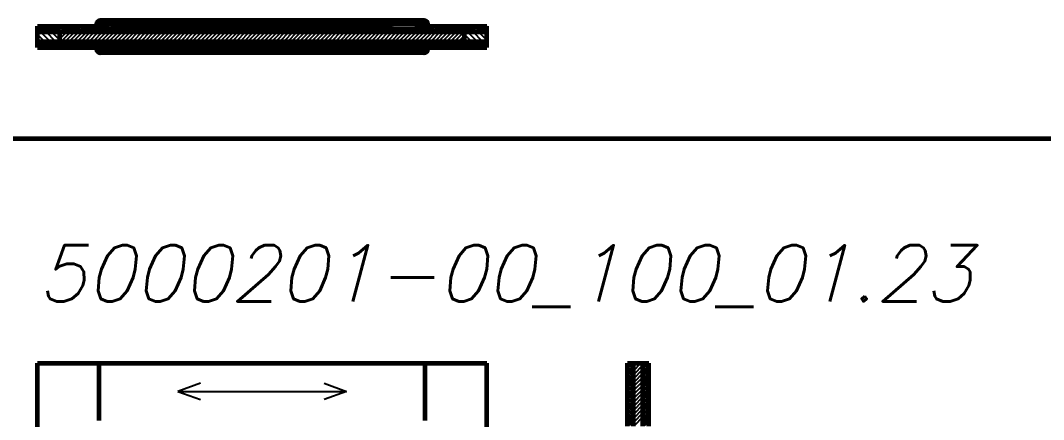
# Model space of a CAD drawing. Header units: inches. Extents: x -4554 to 14101, y -13650 to 2449.
# Drawn here: x -30 to 1791, y -10800 to -10090 of the extents above; entities that cross this region are included whole.
import ezdxf

# ---------------------------------------------------------------- set-up
doc = ezdxf.new("R2010")
doc.units = ezdxf.units.IN
doc.layers.add('Слой1', color=7, linetype='Continuous')
doc.styles.get("Standard").update_dxf_attribs({"font": 'txt.shx', "oblique": 15, "height": 5})

# ---------------------------------------------------------------- blocks, each defined once
blk = doc.blocks.new('*B403')
at = {"layer": 'Слой1', "linetype": 'Continuous'}
for p, q in [((17.2, -10110.5), (0, -10100.6)), ((0, -10104), (11.2, -10110.5)), ((5, -10100), (23.2, -10110.5)), ((29.2, -10110.5), (11, -10100)), ((17, -10100), (35.2, -10110.5)), ((41.2, -10110.5), (23, -10100)), ((29, -10100), (47.2, -10110.5)), ((53.2, -10110.5), (35, -10100)), ((41, -10100), (59.2, -10110.5)), ((65.2, -10110.5), (47, -10100)), ((53, -10100), (71.2, -10110.5)), ((77.2, -10110.5), (59, -10100)), ((65, -10100), (83.2, -10110.5)), ((89.2, -10110.5), (71, -10100)), ((77, -10100), (95.2, -10110.5)), ((101.2, -10110.5), (83, -10100)), ((89, -10100), (107.2, -10110.5)), ((110, -10108.7), (95, -10100)), ((101, -10100), (110, -10105.2)), ((110, -10101.7), (107, -10100)), ((5.2, -10110.5), (0, -10107.5))]:
    blk.add_line(p, q, dxfattribs=at)
blk = doc.blocks.new('*B404')
at = {"layer": 'Слой1', "linetype": 'Continuous'}
for p, q in [((707.2, -10110.5), (690, -10100.6)), ((690, -10104), (701.2, -10110.5)), ((695, -10100), (713.2, -10110.5)), ((719.2, -10110.5), (701, -10100)), ((707, -10100), (725.2, -10110.5)), ((731.2, -10110.5), (713, -10100)), ((719, -10100), (737.2, -10110.5)), ((743.2, -10110.5), (725, -10100)), ((731, -10100), (749.2, -10110.5)), ((755.2, -10110.5), (737, -10100)), ((743, -10100), (761.2, -10110.5)), ((767.2, -10110.5), (749, -10100)), ((755, -10100), (773.2, -10110.5)), ((779.2, -10110.5), (761, -10100)), ((767, -10100), (785.2, -10110.5)), ((791.2, -10110.5), (773, -10100)), ((779, -10100), (797.2, -10110.5)), ((800, -10108.7), (785, -10100)), ((791, -10100), (800, -10105.2)), ((800, -10101.7), (797, -10100)), ((695.2, -10110.5), (690, -10107.5))]:
    blk.add_line(p, q, dxfattribs=at)
blk = doc.blocks.new('*B405')
at = {"layer": 'Слой1', "linetype": 'Continuous'}
for p, q in [((116, -10091.8), (102, -10099.9)), ((102, -10097.6), (103.8, -10096.5)), ((105.5, -10095.6), (114.1, -10090.6)), ((105.8, -10100), (117.3, -10093.4)), ((110.7, -10090.2), (106.9, -10092.5)), ((118, -10095.3), (109.8, -10100)), ((112, -10101), (119.8, -10096.5)), ((121.6, -10097.8), (112, -10103.3)), ((112, -10105.7), (122.2, -10099.8)), ((123.1, -10101.5), (112, -10108)), ((112, -10110.3), (124.6, -10103)), ((126.7, -10104.3), (116, -10110.5)), ((120, -10110.5), (129.5, -10105)), ((130, -10107), (124, -10110.5)), ((128, -10110.5), (130, -10109.3))]:
    blk.add_line(p, q, dxfattribs=at)
blk = doc.blocks.new('*B406')
at = {"layer": 'Слой1', "linetype": 'Continuous'}
for p, q in [((694.1, -10094), (670, -10108)), ((670, -10110.3), (694.6, -10096.1)), ((670, -10105.7), (671.3, -10104.9)), ((688, -10102.4), (674, -10110.5)), ((676.6, -10101.8), (693, -10092.3)), ((678, -10110.5), (688, -10104.7)), ((681.8, -10096.5), (678.2, -10098.6)), ((691.4, -10091), (681.9, -10096.5)), ((682.5, -10093.8), (688.8, -10090.2)), ((698, -10096.6), (692.2, -10100)), ((696.2, -10100), (698, -10099)), ((688, -10107), (682, -10110.5)), ((686, -10110.5), (688, -10109.3))]:
    blk.add_line(p, q, dxfattribs=at)
blk = doc.blocks.new('*B407')
at = {"layer": 'Слой1', "linetype": 'Continuous'}
for p, q in [((170, -10102.6), (174.6, -10110.5)), ((178, -10110.5), (172, -10100.1)), ((175.4, -10100), (181.5, -10110.5)), ((185, -10110.5), (178.9, -10100)), ((182.4, -10100), (188.4, -10110.5)), ((191.9, -10110.5), (185.8, -10100)), ((189.3, -10100), (195.3, -10110.5)), ((198.8, -10110.5), (192.7, -10100)), ((196.2, -10100), (202.3, -10110.5)), ((205.7, -10110.5), (199.7, -10100)), ((203.1, -10100), (209.2, -10110.5)), ((212.7, -10110.5), (206.6, -10100)), ((210.1, -10100), (216.1, -10110.5)), ((219.6, -10110.5), (213.5, -10100)), ((217, -10100), (223.1, -10110.5)), ((226.5, -10110.5), (220.5, -10100)), ((223.9, -10100), (230, -10110.5)), ((233.5, -10110.5), (227.4, -10100)), ((230.9, -10100), (236.9, -10110.5)), ((240.4, -10110.5), (234.3, -10100)), ((237.8, -10100), (243.8, -10110.5)), ((247.3, -10110.5), (241.2, -10100)), ((244.7, -10100), (250.8, -10110.5)), ((254.2, -10110.5), (248.2, -10100)), ((251.6, -10100), (257.7, -10110.5)), ((261.2, -10110.5), (255.1, -10100)), ((258.6, -10100), (264.6, -10110.5)), ((268.1, -10110.5), (262, -10100)), ((265.5, -10100), (271.6, -10110.5)), ((275, -10110.5), (269, -10100)), ((272.4, -10100), (278.5, -10110.5)), ((282, -10110.5), (275.9, -10100)), ((279.4, -10100), (285.4, -10110.5)), ((288.9, -10110.5), (282.8, -10100)), ((286.3, -10100), (292.3, -10110.5)), ((295.8, -10110.5), (289.7, -10100)), ((293.2, -10100), (299.3, -10110.5)), ((302.7, -10110.5), (296.7, -10100)), ((300.1, -10100), (306.2, -10110.5)), ((309.7, -10110.5), (303.6, -10100)), ((307.1, -10100), (313.1, -10110.5)), ((316.6, -10110.5), (310.5, -10100)), ((314, -10100), (320.1, -10110.5)), ((323.5, -10110.5), (317.5, -10100)), ((320.9, -10100), (327, -10110.5)), ((330.4, -10110.5), (324.4, -10100)), ((327.8, -10100), (333.9, -10110.5)), ((337.4, -10110.5), (331.3, -10100)), ((334.8, -10100), (340.8, -10110.5)), ((344.3, -10110.5), (338.2, -10100)), ((341.7, -10100), (347.8, -10110.5)), ((351.2, -10110.5), (345.2, -10100)), ((348.6, -10100), (354.7, -10110.5)), ((358.2, -10110.5), (352.1, -10100)), ((355.6, -10100), (361.6, -10110.5)), ((365.1, -10110.5), (359, -10100)), ((362.5, -10100), (368.6, -10110.5)), ((372, -10110.5), (366, -10100)), ((369.4, -10100), (375.5, -10110.5)), ((378.9, -10110.5), (372.9, -10100)), ((376.3, -10100), (382.4, -10110.5)), ((385.9, -10110.5), (379.8, -10100)), ((383.3, -10100), (389.3, -10110.5)), ((392.8, -10110.5), (386.7, -10100)), ((390.2, -10100), (396.3, -10110.5)), ((399.7, -10110.5), (393.7, -10100)), ((397.1, -10100), (403.2, -10110.5)), ((406.7, -10110.5), (400.6, -10100)), ((404.1, -10100), (410.1, -10110.5)), ((413.6, -10110.5), (407.5, -10100)), ((411, -10100), (417.1, -10110.5)), ((420.5, -10110.5), (414.5, -10100)), ((417.9, -10100), (424, -10110.5)), ((427.4, -10110.5), (421.4, -10100)), ((424.8, -10100), (430.9, -10110.5)), ((434.4, -10110.5), (428.3, -10100)), ((431.8, -10100), (437.8, -10110.5)), ((441.3, -10110.5), (435.2, -10100)), ((438.7, -10100), (444.8, -10110.5)), ((448.2, -10110.5), (442.2, -10100)), ((445.6, -10100), (451.7, -10110.5)), ((455.2, -10110.5), (449.1, -10100)), ((452.6, -10100), (458.6, -10110.5)), ((462.1, -10110.5), (456, -10100)), ((459.5, -10100), (465.5, -10110.5)), ((469, -10110.5), (462.9, -10100)), ((466.4, -10100), (472.5, -10110.5)), ((475.9, -10110.5), (469.9, -10100)), ((473.3, -10100), (479.4, -10110.5)), ((482.9, -10110.5), (476.8, -10100)), ((480.3, -10100), (486.3, -10110.5)), ((489.8, -10110.5), (483.7, -10100)), ((487.2, -10100), (493.3, -10110.5)), ((496.7, -10110.5), (490.7, -10100)), ((494.1, -10100), (500.2, -10110.5)), ((503.7, -10110.5), (497.6, -10100)), ((501.1, -10100), (507.1, -10110.5)), ((510.6, -10110.5), (504.5, -10100)), ((508, -10100), (514, -10110.5)), ((517.5, -10110.5), (511.4, -10100)), ((514.9, -10100), (521, -10110.5)), ((524.4, -10110.5), (518.4, -10100)), ((521.8, -10100), (527.9, -10110.5)), ((531.4, -10110.5), (525.3, -10100)), ((528.8, -10100), (534.8, -10110.5)), ((538.3, -10110.5), (532.2, -10100)), ((535.7, -10100), (541.8, -10110.5)), ((545.2, -10110.5), (539.2, -10100)), ((542.6, -10100), (548.7, -10110.5)), ((552.2, -10110.5), (546.1, -10100)), ((549.6, -10100), (555.6, -10110.5)), ((559.1, -10110.5), (553, -10100)), ((556.5, -10100), (562.5, -10110.5)), ((566, -10110.5), (559.9, -10100)), ((563.4, -10100), (569.5, -10110.5)), ((572.9, -10110.5), (566.9, -10100)), ((570.3, -10100), (576.4, -10110.5)), ((579.9, -10110.5), (573.8, -10100)), ((577.3, -10100), (583.3, -10110.5)), ((586.8, -10110.5), (580.7, -10100)), ((584.2, -10100), (590.3, -10110.5)), ((593.7, -10110.5), (587.7, -10100)), ((591.1, -10100), (597.2, -10110.5)), ((600.6, -10110.5), (594.6, -10100)), ((598, -10100), (604.1, -10110.5)), ((607.6, -10110.5), (601.5, -10100)), ((605, -10100), (611, -10110.5)), ((614.5, -10110.5), (608.4, -10100)), ((611.9, -10100), (618, -10110.5)), ((621.4, -10110.5), (615.4, -10100)), ((618.8, -10100), (624.9, -10110.5)), ((628.4, -10110.5), (622.3, -10100)), ((625.8, -10100), (631.8, -10110.5)), ((165.6, -10107), (167.6, -10110.5)), ((171.1, -10110.5), (168.3, -10105.7)), ((635, -10110), (633, -10106.6))]:
    blk.add_line(p, q, dxfattribs=at)
blk = doc.blocks.new('*B408')
at = {"layer": 'Слой1', "linetype": 'Continuous'}
for p, q in [((17.2, -10138), (0, -10128.1)), ((0, -10131.5), (11.2, -10138)), ((5.2, -10138), (0, -10135)), ((5, -10127.5), (23.2, -10138)), ((29.2, -10138), (11, -10127.5)), ((17, -10127.5), (35.2, -10138)), ((41.2, -10138), (23, -10127.5)), ((29, -10127.5), (47.2, -10138)), ((53.2, -10138), (35, -10127.5)), ((41, -10127.5), (59.2, -10138)), ((65.2, -10138), (47, -10127.5)), ((53, -10127.5), (71.2, -10138)), ((77.2, -10138), (59, -10127.5)), ((65, -10127.5), (83.2, -10138)), ((89.2, -10138), (71, -10127.5)), ((77, -10127.5), (95.2, -10138)), ((101.2, -10138), (83, -10127.5)), ((89, -10127.5), (107.2, -10138)), ((110, -10136.2), (95, -10127.5)), ((101, -10127.5), (110, -10132.7)), ((110, -10129.2), (107, -10127.5))]:
    blk.add_line(p, q, dxfattribs=at)
blk = doc.blocks.new('*B409')
at = {"layer": 'Слой1', "linetype": 'Continuous'}
for p, q in [((707.2, -10138), (690, -10128.1)), ((690, -10131.5), (701.2, -10138)), ((695.2, -10138), (690, -10135)), ((695, -10127.5), (713.2, -10138)), ((719.2, -10138), (701, -10127.5)), ((707, -10127.5), (725.2, -10138)), ((731.2, -10138), (713, -10127.5)), ((719, -10127.5), (737.2, -10138)), ((743.2, -10138), (725, -10127.5)), ((731, -10127.5), (749.2, -10138)), ((755.2, -10138), (737, -10127.5)), ((743, -10127.5), (761.2, -10138)), ((767.2, -10138), (749, -10127.5)), ((755, -10127.5), (773.2, -10138)), ((779.2, -10138), (761, -10127.5)), ((767, -10127.5), (785.2, -10138)), ((791.2, -10138), (773, -10127.5)), ((779, -10127.5), (797.2, -10138)), ((800, -10136.2), (785, -10127.5)), ((791, -10127.5), (800, -10132.7)), ((800, -10129.2), (797, -10127.5))]:
    blk.add_line(p, q, dxfattribs=at)
blk = doc.blocks.new('*B410')
at = {"layer": 'Слой1', "linetype": 'Continuous'}
for p, q in [((102, -10139.5), (104.5, -10138)), ((108.5, -10138), (102.5, -10141.5)), ((105.4, -10142.1), (130, -10127.9)), ((130, -10130.2), (106, -10144.1)), ((107.1, -10145.8), (123.1, -10136.5)), ((118.1, -10141.7), (108.8, -10147.1)), ((126.7, -10127.5), (112, -10136)), ((112, -10133.7), (122.7, -10127.5)), ((118.7, -10127.5), (112, -10131.4)), ((112, -10129.1), (114.7, -10127.5)), ((121.7, -10139.6), (118.5, -10141.5)), ((129.1, -10133), (130, -10132.5)), ((111.5, -10147.8), (117.4, -10144.4))]:
    blk.add_line(p, q, dxfattribs=at)
blk = doc.blocks.new('*B411')
at = {"layer": 'Слой1', "linetype": 'Continuous'}
for p, q in [((679.2, -10127.5), (670, -10132.8)), ((670, -10130.5), (675.2, -10127.5)), ((671.2, -10127.5), (670, -10128.2)), ((672.8, -10133.5), (683.2, -10127.5)), ((687.2, -10127.5), (674.9, -10134.6)), ((676.5, -10136), (688, -10129.3)), ((688, -10131.7), (677.6, -10137.7)), ((678.3, -10139.6), (688, -10134)), ((688, -10136.3), (679, -10141.5)), ((681.9, -10142.1), (689, -10138)), ((693, -10138), (682.5, -10144.1)), ((683.6, -10145.8), (697, -10138)), ((694.6, -10141.7), (685.3, -10147.1)), ((698, -10139.7), (695, -10141.5)), ((688, -10147.8), (693.9, -10144.4))]:
    blk.add_line(p, q, dxfattribs=at)
blk = doc.blocks.new('*B412')
at = {"layer": 'Слой1', "linetype": 'Continuous'}
for p, q in [((165.6, -10127.5), (168.4, -10132.3)), ((175.1, -10138), (169.1, -10127.5)), ((169.9, -10134.9), (170.5, -10136)), ((172.5, -10127.5), (178.6, -10138)), ((182.1, -10138), (176, -10127.5)), ((179.5, -10127.5), (185.5, -10138)), ((189, -10138), (182.9, -10127.5)), ((186.4, -10127.5), (192.5, -10138)), ((195.9, -10138), (189.9, -10127.5)), ((193.3, -10127.5), (199.4, -10138)), ((202.9, -10138), (196.8, -10127.5)), ((200.3, -10127.5), (206.3, -10138)), ((209.8, -10138), (203.7, -10127.5)), ((207.2, -10127.5), (213.2, -10138)), ((216.7, -10138), (210.6, -10127.5)), ((214.1, -10127.5), (220.2, -10138)), ((223.6, -10138), (217.6, -10127.5)), ((221, -10127.5), (227.1, -10138)), ((230.6, -10138), (224.5, -10127.5)), ((228, -10127.5), (234, -10138)), ((237.5, -10138), (231.4, -10127.5)), ((234.9, -10127.5), (241, -10138)), ((244.4, -10138), (238.4, -10127.5)), ((241.8, -10127.5), (247.9, -10138)), ((251.4, -10138), (245.3, -10127.5)), ((248.8, -10127.5), (254.8, -10138)), ((258.3, -10138), (252.2, -10127.5)), ((255.7, -10127.5), (261.7, -10138)), ((265.2, -10138), (259.1, -10127.5)), ((262.6, -10127.5), (268.7, -10138)), ((272.1, -10138), (266.1, -10127.5)), ((269.5, -10127.5), (275.6, -10138)), ((279.1, -10138), (273, -10127.5)), ((276.5, -10127.5), (282.5, -10138)), ((286, -10138), (279.9, -10127.5)), ((283.4, -10127.5), (289.5, -10138)), ((292.9, -10138), (286.9, -10127.5)), ((290.3, -10127.5), (296.4, -10138)), ((299.8, -10138), (293.8, -10127.5)), ((297.3, -10127.5), (303.3, -10138)), ((306.8, -10138), (300.7, -10127.5)), ((304.2, -10127.5), (310.2, -10138)), ((313.7, -10138), (307.6, -10127.5)), ((311.1, -10127.5), (317.2, -10138)), ((320.6, -10138), (314.6, -10127.5)), ((318, -10127.5), (324.1, -10138)), ((327.6, -10138), (321.5, -10127.5)), ((325, -10127.5), (331, -10138)), ((334.5, -10138), (328.4, -10127.5)), ((331.9, -10127.5), (338, -10138)), ((341.4, -10138), (335.4, -10127.5)), ((338.8, -10127.5), (344.9, -10138)), ((348.3, -10138), (342.3, -10127.5)), ((345.7, -10127.5), (351.8, -10138)), ((355.3, -10138), (349.2, -10127.5)), ((352.7, -10127.5), (358.7, -10138)), ((362.2, -10138), (356.1, -10127.5)), ((359.6, -10127.5), (365.7, -10138)), ((369.1, -10138), (363.1, -10127.5)), ((366.5, -10127.5), (372.6, -10138)), ((376.1, -10138), (370, -10127.5)), ((373.5, -10127.5), (379.5, -10138)), ((383, -10138), (376.9, -10127.5)), ((380.4, -10127.5), (386.5, -10138)), ((389.9, -10138), (383.9, -10127.5)), ((387.3, -10127.5), (393.4, -10138)), ((396.8, -10138), (390.8, -10127.5)), ((394.2, -10127.5), (400.3, -10138)), ((403.8, -10138), (397.7, -10127.5)), ((401.2, -10127.5), (407.2, -10138)), ((410.7, -10138), (404.6, -10127.5)), ((408.1, -10127.5), (414.2, -10138)), ((417.6, -10138), (411.6, -10127.5)), ((415, -10127.5), (421.1, -10138)), ((424.6, -10138), (418.5, -10127.5)), ((422, -10127.5), (428, -10138)), ((431.5, -10138), (425.4, -10127.5)), ((428.9, -10127.5), (434.9, -10138)), ((438.4, -10138), (432.4, -10127.5)), ((435.8, -10127.5), (441.9, -10138)), ((445.3, -10138), (439.3, -10127.5)), ((442.7, -10127.5), (448.8, -10138)), ((452.3, -10138), (446.2, -10127.5)), ((449.7, -10127.5), (455.7, -10138)), ((459.2, -10138), (453.1, -10127.5)), ((456.6, -10127.5), (462.7, -10138)), ((466.1, -10138), (460.1, -10127.5)), ((463.5, -10127.5), (469.6, -10138)), ((473.1, -10138), (467, -10127.5)), ((470.5, -10127.5), (476.5, -10138)), ((480, -10138), (473.9, -10127.5)), ((477.4, -10127.5), (483.4, -10138)), ((486.9, -10138), (480.8, -10127.5)), ((484.3, -10127.5), (490.4, -10138)), ((493.8, -10138), (487.8, -10127.5)), ((491.2, -10127.5), (497.3, -10138)), ((500.8, -10138), (494.7, -10127.5)), ((498.2, -10127.5), (504.2, -10138)), ((507.7, -10138), (501.6, -10127.5)), ((505.1, -10127.5), (511.2, -10138)), ((514.6, -10138), (508.6, -10127.5)), ((512, -10127.5), (518.1, -10138)), ((521.6, -10138), (515.5, -10127.5)), ((519, -10127.5), (525, -10138)), ((528.5, -10138), (522.4, -10127.5)), ((525.9, -10127.5), (531.9, -10138)), ((535.4, -10138), (529.3, -10127.5)), ((532.8, -10127.5), (538.9, -10138)), ((542.3, -10138), (536.3, -10127.5)), ((539.7, -10127.5), (545.8, -10138)), ((549.3, -10138), (543.2, -10127.5)), ((546.7, -10127.5), (552.7, -10138)), ((556.2, -10138), (550.1, -10127.5)), ((553.6, -10127.5), (559.7, -10138)), ((563.1, -10138), (557.1, -10127.5)), ((560.5, -10127.5), (566.6, -10138)), ((570, -10138), (564, -10127.5)), ((567.5, -10127.5), (573.5, -10138)), ((577, -10138), (570.9, -10127.5)), ((574.4, -10127.5), (580.4, -10138)), ((583.9, -10138), (577.8, -10127.5)), ((581.3, -10127.5), (587.4, -10138)), ((590.8, -10138), (584.8, -10127.5)), ((588.2, -10127.5), (594.3, -10138)), ((597.8, -10138), (591.7, -10127.5)), ((595.2, -10127.5), (601.2, -10138)), ((604.7, -10138), (598.6, -10127.5)), ((602.1, -10127.5), (608.2, -10138)), ((611.6, -10138), (605.6, -10127.5)), ((609, -10127.5), (615.1, -10138)), ((618.5, -10138), (612.5, -10127.5)), ((615.9, -10127.5), (622, -10138)), ((625.5, -10138), (619.4, -10127.5)), ((622.9, -10127.5), (628, -10136.3)), ((630.3, -10134.3), (626.3, -10127.5)), ((629.8, -10127.5), (632.3, -10131.8)), ((635, -10130.5), (633.3, -10127.5))]:
    blk.add_line(p, q, dxfattribs=at)
blk = doc.blocks.new('*B413')
at = {"layer": 'Слой1', "linetype": 'Continuous'}
for p, q in [((40, -10122.7), (52.2, -10110.5)), ((45.1, -10110.5), (40, -10115.6)), ((59.3, -10110.5), (42.3, -10127.5)), ((49.4, -10127.5), (66.4, -10110.5)), ((73.4, -10110.5), (56.4, -10127.5)), ((63.5, -10127.5), (80.5, -10110.5)), ((87.6, -10110.5), (70.6, -10127.5)), ((77.6, -10127.5), (94.6, -10110.5)), ((101.7, -10110.5), (84.7, -10127.5)), ((91.8, -10127.5), (108.8, -10110.5)), ((115.9, -10110.5), (98.9, -10127.5)), ((105.9, -10127.5), (122.9, -10110.5)), ((130, -10110.5), (113, -10127.5)), ((120.1, -10127.5), (137.1, -10110.5)), ((144.1, -10110.5), (127.1, -10127.5)), ((134.2, -10127.5), (151.2, -10110.5)), ((158.3, -10110.5), (141.3, -10127.5)), ((148.4, -10127.5), (165.4, -10110.5)), ((172.4, -10110.5), (155.4, -10127.5)), ((162.5, -10127.5), (179.5, -10110.5)), ((186.6, -10110.5), (169.6, -10127.5)), ((176.6, -10127.5), (193.6, -10110.5)), ((200.7, -10110.5), (183.7, -10127.5)), ((190.8, -10127.5), (207.8, -10110.5)), ((214.9, -10110.5), (197.9, -10127.5)), ((204.9, -10127.5), (221.9, -10110.5)), ((229, -10110.5), (212, -10127.5)), ((219.1, -10127.5), (236.1, -10110.5)), ((243.1, -10110.5), (226.1, -10127.5)), ((233.2, -10127.5), (250.2, -10110.5)), ((257.3, -10110.5), (240.3, -10127.5)), ((247.3, -10127.5), (264.3, -10110.5)), ((271.4, -10110.5), (254.4, -10127.5)), ((261.5, -10127.5), (278.5, -10110.5)), ((285.6, -10110.5), (268.6, -10127.5)), ((275.6, -10127.5), (292.6, -10110.5)), ((299.7, -10110.5), (282.7, -10127.5)), ((289.8, -10127.5), (306.8, -10110.5)), ((313.8, -10110.5), (296.8, -10127.5)), ((303.9, -10127.5), (320.9, -10110.5)), ((328, -10110.5), (311, -10127.5)), ((318.1, -10127.5), (335.1, -10110.5)), ((342.1, -10110.5), (325.1, -10127.5)), ((332.2, -10127.5), (349.2, -10110.5)), ((356.3, -10110.5), (339.3, -10127.5)), ((346.3, -10127.5), (363.3, -10110.5)), ((370.4, -10110.5), (353.4, -10127.5)), ((360.5, -10127.5), (377.5, -10110.5)), ((384.6, -10110.5), (367.6, -10127.5)), ((374.6, -10127.5), (391.6, -10110.5)), ((398.7, -10110.5), (381.7, -10127.5)), ((388.8, -10127.5), (405.8, -10110.5)), ((412.8, -10110.5), (395.8, -10127.5)), ((402.9, -10127.5), (419.9, -10110.5)), ((427, -10110.5), (410, -10127.5)), ((417.1, -10127.5), (434.1, -10110.5)), ((441.1, -10110.5), (424.1, -10127.5)), ((431.2, -10127.5), (448.2, -10110.5)), ((455.3, -10110.5), (438.3, -10127.5)), ((445.3, -10127.5), (462.3, -10110.5)), ((469.4, -10110.5), (452.4, -10127.5)), ((459.5, -10127.5), (476.5, -10110.5)), ((483.6, -10110.5), (466.6, -10127.5)), ((473.6, -10127.5), (490.6, -10110.5)), ((497.7, -10110.5), (480.7, -10127.5)), ((487.8, -10127.5), (504.8, -10110.5)), ((511.8, -10110.5), (494.8, -10127.5)), ((501.9, -10127.5), (518.9, -10110.5)), ((526, -10110.5), (509, -10127.5)), ((516, -10127.5), (533, -10110.5)), ((540.1, -10110.5), (523.1, -10127.5)), ((530.2, -10127.5), (547.2, -10110.5)), ((554.3, -10110.5), (537.3, -10127.5)), ((544.3, -10127.5), (561.3, -10110.5)), ((568.4, -10110.5), (551.4, -10127.5)), ((558.5, -10127.5), (575.5, -10110.5)), ((582.5, -10110.5), (565.5, -10127.5)), ((572.6, -10127.5), (589.6, -10110.5)), ((596.7, -10110.5), (579.7, -10127.5)), ((586.8, -10127.5), (603.8, -10110.5)), ((610.8, -10110.5), (593.8, -10127.5)), ((600.9, -10127.5), (617.9, -10110.5)), ((625, -10110.5), (608, -10127.5)), ((615, -10127.5), (632, -10110.5)), ((639.1, -10110.5), (622.1, -10127.5)), ((629.2, -10127.5), (646.2, -10110.5)), ((653.3, -10110.5), (636.3, -10127.5)), ((643.3, -10127.5), (660.3, -10110.5)), ((667.4, -10110.5), (650.4, -10127.5)), ((657.5, -10127.5), (674.5, -10110.5)), ((681.5, -10110.5), (664.5, -10127.5)), ((671.6, -10127.5), (688.6, -10110.5)), ((695.7, -10110.5), (678.7, -10127.5)), ((685.8, -10127.5), (702.8, -10110.5)), ((709.8, -10110.5), (692.8, -10127.5)), ((699.9, -10127.5), (716.9, -10110.5)), ((724, -10110.5), (707, -10127.5)), ((714, -10127.5), (731, -10110.5)), ((738.1, -10110.5), (721.1, -10127.5)), ((728.2, -10127.5), (745.2, -10110.5)), ((752.3, -10110.5), (735.3, -10127.5)), ((742.3, -10127.5), (759.3, -10110.5)), ((760, -10116.9), (749.4, -10127.5)), ((756.5, -10127.5), (760, -10124))]:
    blk.add_line(p, q, dxfattribs=at)
blk = doc.blocks.new('*B414')
at = {"layer": 'Слой1', "linetype": 'Continuous'}
for p, q in [((12.5, -10127.5), (0, -10115)), ((5.4, -10110.5), (22.4, -10127.5)), ((32.3, -10127.5), (15.3, -10110.5)), ((25.2, -10110.5), (40, -10125.3)), ((40, -10115.4), (35.1, -10110.5)), ((0, -10124.9), (2.6, -10127.5))]:
    blk.add_line(p, q, dxfattribs=at)
blk = doc.blocks.new('*B415')
at = {"layer": 'Слой1', "linetype": 'Continuous'}
for p, q in [((772.5, -10127.5), (760, -10115)), ((765.4, -10110.5), (782.4, -10127.5)), ((792.3, -10127.5), (775.3, -10110.5)), ((785.2, -10110.5), (800, -10125.3)), ((800, -10115.4), (795.1, -10110.5)), ((760, -10124.9), (762.6, -10127.5))]:
    blk.add_line(p, q, dxfattribs=at)
blk = doc.blocks.new('*B496')
at = {"layer": 'Слой1', "linetype": 'Continuous'}
for p, q in [((1060.5, -10708.7), (1050, -10702.6)), ((1050, -10706.1), (1060.5, -10712.1)), ((1051.5, -10700), (1060.5, -10705.2)), ((1060.5, -10701.7), (1057.5, -10700)), ((1060.5, -10715.6), (1050, -10709.5)), ((1050, -10713), (1060.5, -10719.1)), ((1060.5, -10722.5), (1050, -10716.5)), ((1050, -10719.9), (1060.5, -10726)), ((1060.5, -10729.4), (1050, -10723.4)), ((1050, -10726.8), (1060.5, -10732.9)), ((1060.5, -10736.4), (1050, -10730.3)), ((1050, -10733.8), (1060.5, -10739.8)), ((1060.5, -10743.3), (1050, -10737.2)), ((1050, -10740.7), (1060.5, -10746.8)), ((1060.5, -10750.2), (1050, -10744.2)), ((1050, -10747.6), (1060.5, -10753.7)), ((1060.5, -10757.2), (1050, -10751.1)), ((1050, -10754.6), (1060.5, -10760.6)), ((1060.5, -10764.1), (1050, -10758)), ((1050, -10761.5), (1060.5, -10767.5)), ((1060.5, -10771), (1050, -10765)), ((1050, -10768.4), (1060.5, -10774.5)), ((1060.5, -10777.9), (1050, -10771.9)), ((1050, -10775.3), (1060.5, -10781.4)), ((1060.5, -10784.9), (1050, -10778.8)), ((1050, -10782.3), (1060.5, -10788.3)), ((1060.5, -10791.8), (1050, -10785.7)), ((1050, -10789.2), (1060.5, -10795.3)), ((1060.5, -10798.7), (1050, -10792.7)), ((1050, -10796.1), (1060.5, -10802.2)), ((1060.5, -10805.7), (1050, -10799.6)), ((1050, -10803.1), (1060.5, -10809.1)), ((1056, -10810), (1050, -10806.5)), ((1050, -10810), (1050, -10810))]:
    blk.add_line(p, q, dxfattribs=at)
blk = doc.blocks.new('*B505')
at = {"layer": 'Слой1', "linetype": 'Continuous'}
for p, q in [((1088, -10708.7), (1077.5, -10702.6)), ((1077.5, -10706.1), (1088, -10712.1)), ((1079, -10700), (1088, -10705.2)), ((1088, -10701.7), (1085, -10700)), ((1088, -10715.6), (1077.5, -10709.5)), ((1077.5, -10713), (1088, -10719.1)), ((1088, -10722.5), (1077.5, -10716.5)), ((1077.5, -10719.9), (1088, -10726)), ((1088, -10729.4), (1077.5, -10723.4)), ((1077.5, -10726.8), (1088, -10732.9)), ((1088, -10736.4), (1077.5, -10730.3)), ((1077.5, -10733.8), (1088, -10739.8)), ((1088, -10743.3), (1077.5, -10737.2)), ((1077.5, -10740.7), (1088, -10746.8)), ((1088, -10750.2), (1077.5, -10744.2)), ((1077.5, -10747.6), (1088, -10753.7)), ((1088, -10757.2), (1077.5, -10751.1)), ((1077.5, -10754.6), (1088, -10760.6)), ((1088, -10764.1), (1077.5, -10758)), ((1077.5, -10761.5), (1088, -10767.5)), ((1088, -10771), (1077.5, -10765)), ((1077.5, -10768.4), (1088, -10774.5)), ((1088, -10777.9), (1077.5, -10771.9)), ((1077.5, -10775.3), (1088, -10781.4)), ((1088, -10784.9), (1077.5, -10778.8)), ((1077.5, -10782.3), (1088, -10788.3)), ((1088, -10791.8), (1077.5, -10785.7)), ((1077.5, -10789.2), (1088, -10795.3)), ((1088, -10798.7), (1077.5, -10792.7)), ((1077.5, -10796.1), (1088, -10802.2)), ((1088, -10805.7), (1077.5, -10799.6)), ((1077.5, -10803.1), (1088, -10809.1)), ((1083.5, -10810), (1077.5, -10806.5)), ((1077.5, -10810), (1077.5, -10810))]:
    blk.add_line(p, q, dxfattribs=at)
blk = doc.blocks.new('*B514')
at = {"layer": 'Слой1', "linetype": 'Continuous'}
for p, q in [((1060.5, -10713.4), (1073.9, -10700)), ((1066.8, -10700), (1060.5, -10706.3)), ((1077.5, -10703.4), (1060.5, -10720.4)), ((1060.5, -10727.5), (1077.5, -10710.5)), ((1077.5, -10717.6), (1060.5, -10734.6)), ((1060.5, -10741.6), (1077.5, -10724.6)), ((1077.5, -10731.7), (1060.5, -10748.7)), ((1060.5, -10755.8), (1077.5, -10738.8)), ((1077.5, -10745.9), (1060.5, -10762.9)), ((1060.5, -10769.9), (1077.5, -10752.9)), ((1077.5, -10760), (1060.5, -10777)), ((1060.5, -10784.1), (1077.5, -10767.1)), ((1077.5, -10774.1), (1060.5, -10791.1)), ((1060.5, -10798.2), (1077.5, -10781.2)), ((1077.5, -10788.3), (1060.5, -10805.3)), ((1062.9, -10810), (1077.5, -10795.4))]:
    blk.add_line(p, q, dxfattribs=at)

msp = doc.modelspace()

# ---------------------------------------------------------------- linework, layer by layer
at = {"layer": 'Слой1', "color": 7, "linetype": 'Continuous', "lineweight": 60}
for p, q in [((0, -10100), (112, -10100)), ((0, -10138), (0, -10100)), ((102, -10096.5), (102, -10100)), ((105.4, -10096.5), (102, -10096.5)), ((102, -10100), (112, -10100)), ((110, -10110.5), (110, -10100)), ((688.2, -10090.1), (111.7, -10090.1)), ((112, -10100), (112, -10110.5)), ((121.5, -10096.5), (118.1, -10096.5)), ((681.9, -10096.5), (121.5, -10096.5)), ((168.9, -10105), (130, -10105)), ((130, -10110.5), (130, -10105)), ((172, -10102), (170, -10102)), ((172, -10100), (628, -10100)), ((172, -10100), (172, -10102)), ((628, -10100), (628, -10102)), ((628, -10102), (630, -10102)), ((631.1, -10105), (670, -10105)), ((670, -10110.5), (670, -10105)), ((678.5, -10096.5), (681.9, -10096.5)), ((688, -10100), (800, -10100)), ((698, -10100), (688, -10100)), ((688, -10100), (688, -10110.5)), ((690, -10110.5), (690, -10100)), ((694.6, -10096.5), (698, -10096.5)), ((698, -10096.5), (698, -10100)), ((800, -10138), (800, -10100)), ((0, -10110.5), (800, -10110.5)), ((40, -10127.5), (40, -10110.5)), ((165, -10107), (165, -10110.5)), ((635, -10107), (635, -10110.5)), ((760, -10127.5), (760, -10110.5)), ((0, -10127.5), (800, -10127.5)), ((0, -10138), (112, -10138)), ((102, -10141.5), (102, -10138)), ((102, -10138), (112, -10138)), ((105.4, -10141.5), (102, -10141.5)), ((110, -10127.5), (110, -10138)), ((112, -10138), (112, -10127.5)), ((121.5, -10141.5), (118.1, -10141.5)), ((681.9, -10141.5), (121.5, -10141.5)), ((130, -10127.5), (130, -10133)), ((168.9, -10133), (130, -10133)), ((165, -10131), (165, -10127.5)), ((172, -10136), (170, -10136)), ((172, -10138), (172, -10136)), ((172, -10138), (628, -10138)), ((628, -10138), (628, -10136)), ((628, -10136), (630, -10136)), ((631.1, -10133), (670, -10133)), ((635, -10131), (635, -10127.5)), ((670, -10127.5), (670, -10133)), ((678.5, -10141.5), (681.9, -10141.5)), ((688, -10138), (688, -10127.5)), ((688, -10138), (800, -10138)), ((698, -10138), (688, -10138)), ((690, -10127.5), (690, -10138)), ((694.6, -10141.5), (698, -10141.5)), ((698, -10141.5), (698, -10138)), ((688.2, -10147.9), (111.7, -10147.9)), ((0, -10700), (800, -10700)), ((0, -12800), (0, -10700)), ((110, -10802), (110, -10700)), ((690, -10802), (690, -10700)), ((800, -12800), (800, -10700)), ((1050, -10812), (1050, -10700)), ((1050, -10700), (1088, -10700)), ((1060.5, -10812), (1060.5, -10700)), ((1077.5, -10812), (1077.5, -10700)), ((1088, -10812), (1088, -10700))]:
    msp.add_line(p, q, dxfattribs=at)
at = {"layer": 'Слой1', "linetype": 'Continuous', "lineweight": 60}
msp.add_line((-3250, -10300), (7250, -10300), dxfattribs=at)
at = {"layer": 'Слой1', "linetype": 'Continuous'}
for p, q in [((290, -10735.4), (250, -10750)), ((510, -10735.4), (550, -10750)), ((250, -10750), (550, -10750)), ((250, -10750), (290, -10764.6)), ((550, -10750), (510, -10764.6))]:
    msp.add_line(p, q, dxfattribs=at)
at = {"layer": 'Слой1', "color": 7, "linetype": 'Continuous', "lineweight": 60}
for centre, radius, start, end in [((111.7, -10096.5), 6.35, 0, 180), ((130, -10096.5), 8.5, 180, 270), ((165, -10102), 5, 269.7426, 360), ((635, -10102), 5, 180, 270.2574), ((670, -10096.5), 8.5, 270, 360), ((688.3, -10096.5), 6.35, 0, 180), ((111.7, -10141.5), 6.35, 180, 360), ((130, -10141.5), 8.5, 90, 180), ((165, -10136), 5, 0, 90.2574), ((635, -10136), 5, 89.7426, 180), ((670, -10141.5), 8.5, 0, 90), ((688.3, -10141.5), 6.35, 180, 360)]:
    msp.add_arc(centre, radius, start, end, dxfattribs=at)

# ---------------------------------------------------------------- block references
at = {"layer": 'Слой1'}
for name in ['*B403', '*B405', '*B407', '*B406', '*B404', '*B414', '*B413', '*B415', '*B408', '*B410', '*B412', '*B411', '*B409', '*B496', '*B514', '*B505']:
    msp.add_blockref(name, (0, 0), dxfattribs=at)

# ---------------------------------------------------------------- texts
at = {"layer": 'Слой1', "linetype": 'Continuous', "insert": (0, -10490), "char_height": 100, "width": 1948.188, "attachment_point": 1, "line_spacing_factor": 0.25}
msp.add_mtext('5000201-00_100_01.23', dxfattribs=at)

doc.saveas('drawing.dxf')
